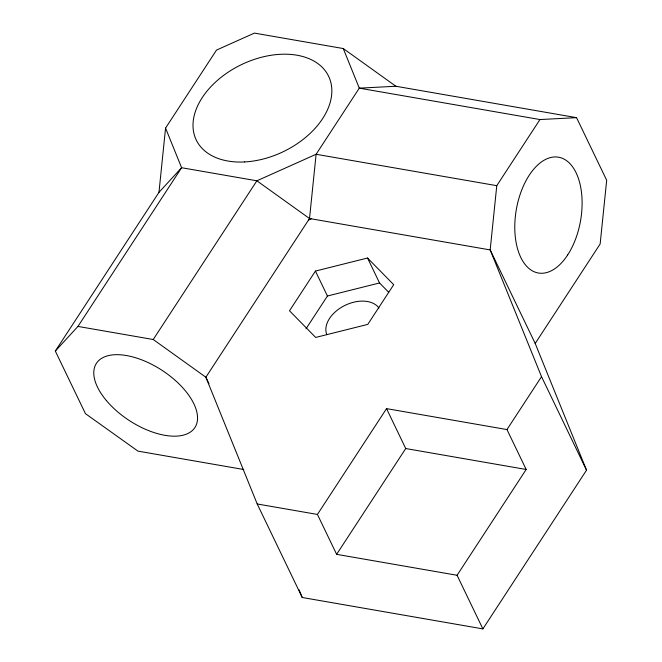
<?xml version="1.0" encoding="UTF-8"?>
<svg xmlns="http://www.w3.org/2000/svg" width="662" height="662" viewBox="0 0 662 662"><rect width="100%" height="100%" fill="white"/><g stroke="black" fill="none" stroke-linecap="round" stroke-linejoin="round"><path stroke-width="0.99" d="M55.318 351.059L158.971 192.344L165.558 128.105L216.515 50.072L254.423 33.1L343.255 48.541L395.893 86.259L576.552 117.662L606.682 180.263L600.144 243.988L535.194 343.446L586.532 470.186L482.879 628.9L302.22 597.496L257.212 503.972L205.865 377.224L153.228 339.507L77.951 326.424L55.318 351.059L85.448 413.659L137.969 451.128L243.757 469.515M576.552 117.662L539.96 119.549L496.773 185.674L490.178 249.922L541.524 376.661L586.532 470.186M77.951 326.424L181.603 167.718L165.558 128.105M153.228 339.507L256.881 180.8L316.105 154.279L359.292 88.145L395.893 86.259M315.426 271.072L289.501 310.784L315.675 337.438L367.782 324.388L393.716 284.685L367.534 258.023L315.426 271.072L327.433 296.013L306.01 328.815M457.078 575.278L336.635 554.342L317.429 514.44L386.534 408.628L506.968 429.564L526.174 469.474L457.078 575.278L482.879 628.9M336.635 554.342L405.732 448.538L386.534 408.628M506.968 429.564L541.524 376.661M158.971 192.344L181.603 167.718L256.881 180.8L309.518 218.518L490.178 249.922L535.194 343.446M308.517 220.049L311.264 218.816M327.433 296.013L379.541 282.964L388.743 292.331M539.96 119.549L359.292 88.145L343.255 48.541M496.773 185.674L316.105 154.279L309.518 218.518L205.865 377.224L208.985 383.712M405.732 448.538L526.174 469.474M257.212 503.972L317.429 514.44M367.534 258.023L379.541 282.964M299.133 589.875L302.22 597.496M326.805 334.674A29.385 19.314 -25.7 0 1 344.265 305.745A29.385 19.314 -25.7 0 1 378.945 308.012M106.392 400.56A58.769 29.972 33.1 0 0 194.636 427.917A58.769 29.972 33.1 0 0 135.942 357.852A58.769 29.972 33.1 0 0 106.392 400.56M567.64 254.994A58.769 32.595 -80.1 0 0 562.766 158.483A58.769 32.595 -80.1 0 0 514.895 231.791A58.769 32.595 -80.1 0 0 567.64 254.994M244.642 161.933A73.457 48.293 -25.7 0 0 329.436 78.116A73.457 48.293 -25.7 0 0 213.197 84.322A73.457 48.293 -25.7 0 0 244.642 161.933"/></g></svg>
